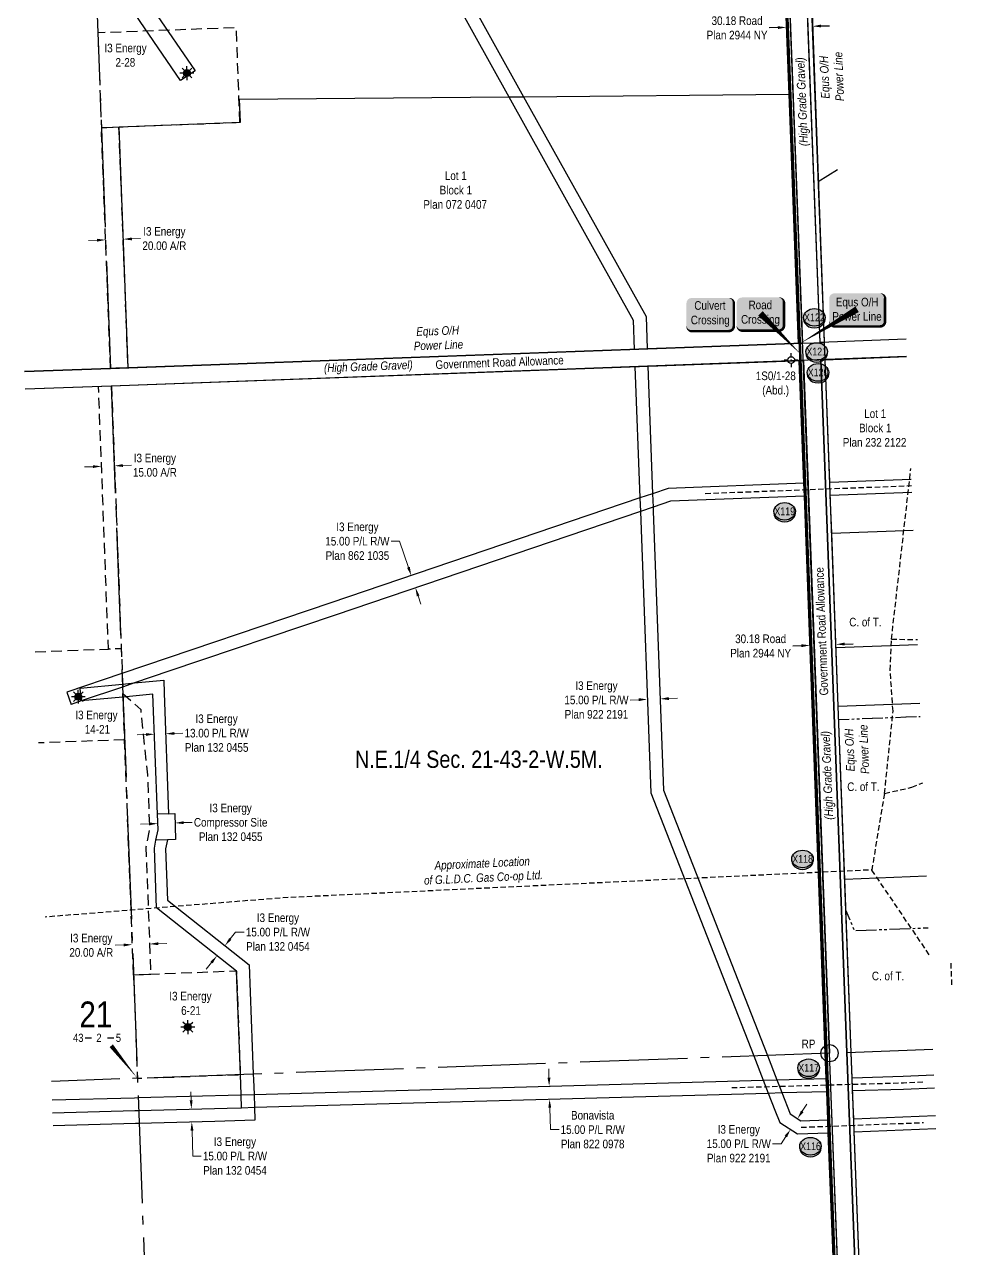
# Model space of a CAD drawing. Extents: x 683901 to 697439, y 5834844 to 5859401.
# Drawn here: x 686852 to 687942, y 5844494 to 5845916 of the extents above; entities that cross this region are included whole.
import ezdxf
from ezdxf.enums import TextEntityAlignment as Align

# ---------------------------------------------------------------- set-up
doc = ezdxf.new("R2010")
doc.units = 0
doc.header["$LTSCALE"] = 5
doc.header["$PDSIZE"] = 0.5
for name, pattern in [('foc-ACCESSROAD', [3.75, 2.5, -1.25]), ('foc-QUARTERLINE', [33, 25, -3, 2, -3]), ('POWERLINE5', [7.8, 2.4, -0.6, 0.6, -0.6, 0.6, -0.6, 2.4]), ('UG_PIPE', [1.875, 1.25, -0.625])]:
    doc.linetypes.add(name, pattern=pattern)
doc.layers.get('Defpoints').update_dxf_attribs({"color": 9})
for name, color, linetype in [('10', 1, 'Continuous'), ('35', 37, 'Continuous'), ('9', 3, 'Continuous'), ('AS-PIPE-UG', 44, 'UG_PIPE'), ('AS-PIPE-UG-T', 44, 'Continuous'), ('AS-POWER', 104, 'foc-POWER'), ('AS-POWER-EXISTING', 72, 'POWERLINE5'), ('AS-POWER-T', 104, 'Continuous'), ('AS-ROADS', 254, 'Continuous'), ('AS-TELEPHONE', 224, 'foc-TEL'), ('C-SYMBOL', 7, 'Continuous'), ('CG-NOTES', 7, 'Continuous'), ('F-AR', 190, 'foc-ACCESSROAD'), ('F-RW', 190, 'Continuous'), ('F-WS', 190, 'foc-ACCESSROAD'), ('F-WS-S', 190, 'Continuous'), ('L-QSEC', 8, 'foc-QUARTERLINE'), ('L-ROAD-T', 7, 'Continuous'), ('L-SEC', 7, 'Continuous'), ('L-SECLBL', 7, 'Continuous'), ('L-TITLEDB', 4, 'Continuous'), ('L-TITLEDB-T', 4, 'Continuous'), ('P-CROSSINGS', 250, 'Continuous')]:
    doc.layers.add(name, color=color, linetype=linetype)
for name, color, linetype, lineweight in [('F-RW-T', 190, 'Continuous', 9), ('F-WS-T', 190, 'Continuous', 9), ('T-TEXT', 48, 'Continuous', 18)]:
    doc.layers.add(name, color=color, linetype=linetype, lineweight=lineweight)
doc.layers.add('oil_and_gas_wells_pt', color=7, linetype='Continuous', true_color=0xfc3d16)
doc.layers.add('P-PROPOSED-WL4', color=7, linetype='Continuous', true_color=0x5b5bc8)
doc.styles.add('175L', font='ARIALN.TTF', dxfattribs={"height": 20})
doc.styles.add('80', font='ARIALN.TTF', dxfattribs={"height": 10})
doc.styles.add('80CG', font='ARIALN.TTF', dxfattribs={"height": 10})
doc.styles.add('80L', font='ARIALN.TTF', dxfattribs={"height": 10})
doc.styles.add('80LS', font='ARIALNI.TTF', dxfattribs={"height": 10})
doc.styles.add('Crossing', font='ARIALN.TTF', dxfattribs={"height": 10})
doc.styles.add('foc-LtypeFont', font='ARIALN.TTF', dxfattribs={"height": 7.35})
doc.styles.add('SIMPLEX', font='ARIALN.TTF')
doc.linetypes.add('foc-POWER', pattern='A,6,-1,["P",foc-LtypeFont,S=0.2,R=0,X=-0.625,Y=-0.75],-1.24,4', length=12.24)
doc.linetypes.add('foc-POWER-NOLINE', pattern='A,0,-4,["P",foc-LtypeFont,S=0.2,R=0,X=-0.625,Y=-0.75],-8.24', length=12.24)
doc.linetypes.add('foc-TEL', pattern='A,2,-1,["T",foc-LtypeFont,S=0.2,R=0,X=-0.425,Y=-0.75],-1.24,8', length=12.24)
doc.linetypes.add('foc-TEL-NOLINE', pattern='A,0,-2,["T",foc-LtypeFont,S=0.2,R=0,X=-0.425,Y=-0.75],-10.24', length=12.24)
doc.dimstyles.new('Compass 5 000', dxfattribs={"dimscale": 5, "dimtxt": 9, "dimasz": 2, "dimexe": 0.2, "dimexo": 0.0625, "dimgap": 0.5, "dimtad": 0, "dimtih": 1, "dimtoh": 1, "dimzin": 0, "dimdsep": 46, "dimtxsty": '80CG', "dimcen": 0.1, "dimse1": 1, "dimse2": 1, "dimclrd": 256, "dimclrt": 256, "dimaunit": 1, "dimadec": 4, "dimazin": 0, "dimtfac": 0.06, "dimtofl": 0, "dimtmove": 0, "dimatfit": 1, "dimfxl": 0.2, "dimtolj": 1, "dimtzin": 0, "dimlwd": -1, "dimarcsym": 0})

# ---------------------------------------------------------------- blocks, each defined once
blk = doc.blocks.new('RP')
at = {"layer": '35', "color": 3}
blk.add_circle((0, 0), 10, dxfattribs=at)
at = {"layer": '35', "color": 3, "style": '80'}
blk.add_attdef('RP_001', (-32.4, 5.8), '', height=10, dxfattribs=at)
blk = doc.blocks.new('L-SECLBL')
at = {"layer": '9', "color": 7}
for p, q in [((-5.1, -27.8), (-12.3, -27.8)), ((20.7, -27.8), (13.5, -27.8))]:
    blk.add_line(p, q, dxfattribs=at)
at = {"layer": '10', "color": 2, "style": 'SIMPLEX'}
blk.add_attdef('SEC', text='', height=30, dxfattribs=at).set_placement((0, 0), align=Align.MIDDLE)
at = {"layer": '10', "color": 5, "style": '80L'}
blk.add_attdef('TWP', text='', height=9.5, dxfattribs=at).set_placement((-14.4, -27.4), align=Align.MIDDLE_RIGHT)
blk.add_attdef('RGE', text='', height=9.5, dxfattribs=at).set_placement((3.6, -27.4), align=Align.MIDDLE_CENTER)
blk.add_attdef('MER', text='', height=9.5, dxfattribs=at).set_placement((23.2, -27.4), align=Align.MIDDLE_LEFT)
blk = doc.blocks.new('*U971')
h = blk.add_hatch(color=59)
edge = h.paths.add_edge_path()
edge.add_line((-21.5, -20), (21.5, -20))
edge.add_arc((21.5, -14), 6, 270, 360)
edge.add_line((27.5, -14), (27.5, 12.5))
edge.add_arc((21.5, 12.5), 6, 0, 90)
edge.add_line((21.5, 18.5), (-21.5, 18.5))
edge.add_arc((-21.5, 12.5), 6, 90, 180)
edge.add_line((-27.5, 12.5), (-27.5, -14))
edge.add_arc((-21.5, -14), 6, 180, 270)
at = {"color": 1, "flags": 128}
blk.add_lwpolyline([(-21.5, -20, 3, 3, 0), (21.5, -20, 3, 3, 0.414214), (27.5, -14, 3, 3, 0), (27.5, 12.5, 3, 0, 0.414214), (21.5, 18.5, 0, 0, 0), (-21.5, 18.5, 0, 0, 0.414214), (-27.5, 12.5, 0, 0, 0), (-27.5, -14, 0, 3, 0.414214)], format="xyseb", close=True, dxfattribs=at)
blk.add_lwpolyline([(47, -47.5, 0, 7.5, 0), (0, 0, 0, 0, 0)], format="xyseb", dxfattribs=at)
at = {"color": 1, "style": '80'}
blk.add_attdef('ENTER_TEXT_001', (-36, -5), '', height=10, dxfattribs=at)
blk = doc.blocks.new('*U972')
h = blk.add_hatch(color=254)
edge = h.paths.add_edge_path()
edge.add_line((-21.5, -20), (21.5, -20))
edge.add_arc((21.5, -14), 6, 270, 360)
edge.add_line((27.5, -14), (27.5, 12.5))
edge.add_arc((21.5, 12.5), 6, 0, 90)
edge.add_line((21.5, 18.5), (-21.5, 18.5))
edge.add_arc((-21.5, 12.5), 6, 90, 180)
edge.add_line((-27.5, 12.5), (-27.5, -14))
edge.add_arc((-21.5, -14), 6, 180, 270)
at = {"color": 160, "flags": 128}
blk.add_lwpolyline([(-21.5, -20, 3, 3, 0), (21.5, -20, 3, 3, 0.414214), (27.5, -14, 3, 3, 0), (27.5, 12.5, 3, 0, 0.414214), (21.5, 18.5, 0, 0, 0), (-21.5, 18.5, 0, 0, 0.414214), (-27.5, 12.5, 0, 0, 0), (-27.5, -14, 0, 3, 0.414214)], format="xyseb", close=True, dxfattribs=at)
at = {"color": 160, "style": '80'}
blk.add_attdef('ENTER_TEXT_001', (-26.8, -4.9), '', height=10, dxfattribs=at)
blk = doc.blocks.new('*D1235')
at = {"layer": 'Defpoints', "color": 0, "transparency": 16777216}
for p in [(687300.4, 5845275.8), (687300.7, 5845275.9), (687305.2, 5845261.6)]:
    blk.add_point(p, dxfattribs=at)
at = {"layer": 'F-RW-T', "transparency": 16777216}
for p, q in [((687287.3, 5845315.7), (687277.3, 5845315.7)), ((687297.5, 5845285.4), (687287.3, 5845315.7)), ((687308.8, 5845252.2), (687312, 5845242.7))]:
    blk.add_line(p, q, dxfattribs=at)
for points in [[(687299.1, 5845285.9), (687295.9, 5845284.8), (687300.7, 5845275.9)], [(687310.3, 5845252.8), (687307.2, 5845251.7), (687305.6, 5845261.7)]]:
    blk.add_solid(points, dxfattribs=at)
at = {"layer": 'F-RW-T', "transparency": 16777216, "insert": (687238.2, 5845315.7), "char_height": 10, "attachment_point": 5, "style": '80CG'}
blk.add_mtext('\\A1;I3 Energy\\P15.00 P/L R/W\\PPlan 862 1035', dxfattribs=at)
blk = doc.blocks.new('*D1236')
at = {"layer": 'Defpoints', "color": 0, "transparency": 16777216}
for p in [(687002.5, 5845091), (687015.6, 5845092.1), (687015.7, 5845091.5)]:
    blk.add_point(p, dxfattribs=at)
at = {"layer": 'F-RW-T', "transparency": 16777216}
for p, q in [((686992.5, 5845091.3), (686982.5, 5845090.9)), ((687025.6, 5845092.5), (687035.6, 5845092.8))]:
    blk.add_line(p, q, dxfattribs=at)
for points in [[(686992.5, 5845092.9), (686992.6, 5845089.6), (687002.5, 5845091.6)], [(687025.6, 5845094.1), (687025.7, 5845090.8), (687015.6, 5845092.1)]]:
    blk.add_solid(points, dxfattribs=at)
at = {"layer": 'F-RW-T', "transparency": 16777216, "insert": (687074.7, 5845092.8), "char_height": 10, "attachment_point": 5, "style": '80CG'}
blk.add_mtext('\\A1;I3 Energy\\P13.00 P/L R/W\\PPlan 132 0455', dxfattribs=at)
blk = doc.blocks.new('*D1237')
at = {"layer": 'Defpoints', "color": 0, "transparency": 16777216}
for p in [(687026.4, 5844988.5), (687006.5, 5844984.8), (687026.5, 5844985.5)]:
    blk.add_point(p, dxfattribs=at)
at = {"layer": 'F-RW-T', "transparency": 16777216}
for p, q in [((686996.4, 5844987.4), (686986.4, 5844987.1)), ((687036.4, 5844988.9), (687046.4, 5844989.2))]:
    blk.add_line(p, q, dxfattribs=at)
for points in [[(686996.3, 5844989.1), (686996.5, 5844985.8), (687006.4, 5844987.8)], [(687036.3, 5844990.5), (687036.4, 5844987.2), (687026.4, 5844988.5)]]:
    blk.add_solid(points, dxfattribs=at)
at = {"layer": 'F-RW-T', "transparency": 16777216, "insert": (687091, 5844989.2), "char_height": 10, "attachment_point": 5, "style": '80CG'}
blk.add_mtext('\\A1;I3 Energy\\PCompressor Site\\PPlan 132 0455', dxfattribs=at)
blk = doc.blocks.new('*D1238')
at = {"layer": 'Defpoints', "color": 0, "transparency": 16777216}
for p in [(687084.4, 5844846), (687084.6, 5844845.8), (687075.3, 5844834.1)]:
    blk.add_point(p, dxfattribs=at)
at = {"layer": 'F-RW-T', "transparency": 16777216}
for p, q in [((687090.6, 5844853.9), (687096.8, 5844861.7)), ((687096.8, 5844861.7), (687106.8, 5844861.7)), ((687068.8, 5844826.5), (687062.6, 5844818.6))]:
    blk.add_line(p, q, dxfattribs=at)
for points in [[(687089.3, 5844854.9), (687091.9, 5844852.8), (687084.4, 5844846)], [(687067.5, 5844827.5), (687070.1, 5844825.4), (687075.1, 5844834.3)]]:
    blk.add_solid(points, dxfattribs=at)
at = {"layer": 'F-RW-T', "transparency": 16777216, "insert": (687145.9, 5844861.7), "char_height": 10, "attachment_point": 5, "style": '80CG'}
blk.add_mtext('\\A1;I3 Energy\\P15.00 P/L R/W\\PPlan 132 0454', dxfattribs=at)
blk = doc.blocks.new('*D1239')
at = {"layer": 'Defpoints', "color": 0, "transparency": 16777216}
for p in [(687574.5, 5845142.8), (687589.5, 5845143.4), (687574.9, 5845132.1)]:
    blk.add_point(p, dxfattribs=at)
at = {"layer": 'F-RW-T', "transparency": 16777216}
for p, q in [((687565, 5845131.7), (687555, 5845131.3)), ((687599.9, 5845133), (687609.9, 5845133.4))]:
    blk.add_line(p, q, dxfattribs=at)
for points in [[(687564.9, 5845133.4), (687565, 5845130), (687574.9, 5845132.1)], [(687599.8, 5845134.7), (687600, 5845131.3), (687589.9, 5845132.6)]]:
    blk.add_solid(points, dxfattribs=at)
at = {"layer": 'F-RW-T', "transparency": 16777216, "insert": (687515.9, 5845131.3), "char_height": 10, "attachment_point": 5, "style": '80CG'}
blk.add_mtext('\\A1;I3 Energy\\P15.00 P/L R/W\\PPlan 922 2191', dxfattribs=at)
blk = doc.blocks.new('*D1240')
at = {"layer": 'Defpoints', "color": 0, "transparency": 16777216}
for p in [(687466.7, 5844683), (687461.4, 5844667.8), (687467.1, 5844667.9)]:
    blk.add_point(p, dxfattribs=at)
at = {"layer": 'F-RW-T', "transparency": 16777216}
for p, q in [((687460.7, 5844692.8), (687460.4, 5844702.8)), ((687461.7, 5844657.8), (687462.4, 5844632.3)), ((687462.4, 5844632.3), (687472.4, 5844632.3))]:
    blk.add_line(p, q, dxfattribs=at)
for points in [[(687462.4, 5844692.9), (687459, 5844692.8), (687461, 5844682.8)], [(687463.3, 5844657.8), (687460, 5844657.7), (687461.4, 5844667.8)]]:
    blk.add_solid(points, dxfattribs=at)
at = {"layer": 'F-RW-T', "transparency": 16777216, "insert": (687511.5, 5844632.3), "char_height": 10, "attachment_point": 5, "style": '80CG'}
blk.add_mtext('\\A1;Bonavista\\P15.00 P/L R/W\\PPlan 822 0978', dxfattribs=at)
blk = doc.blocks.new('*D1241')
at = {"layer": 'Defpoints', "color": 0, "transparency": 16777216}
for p in [(687744.1, 5844648.7), (687735.9, 5844636.1), (687741.3, 5844632.6)]:
    blk.add_point(p, dxfattribs=at)
at = {"layer": 'F-RW-T', "transparency": 16777216}
for p, q in [((687754.9, 5844653.6), (687760.4, 5844661.9)), ((687735.8, 5844624.3), (687730.3, 5844615.9)), ((687730.3, 5844615.9), (687720.3, 5844615.9))]:
    blk.add_line(p, q, dxfattribs=at)
for points in [[(687753.5, 5844654.5), (687756.3, 5844652.6), (687749.5, 5844645.2)], [(687734.4, 5844625.2), (687737.2, 5844623.4), (687741.3, 5844632.6)]]:
    blk.add_solid(points, dxfattribs=at)
at = {"layer": 'F-RW-T', "transparency": 16777216, "insert": (687681.2, 5844615.9), "char_height": 10, "attachment_point": 5, "style": '80CG'}
blk.add_mtext('\\A1;I3 Energy\\P15.00 P/L R/W\\PPlan 922 2191', dxfattribs=at)
blk = doc.blocks.new('*D1242')
at = {"layer": 'Defpoints', "color": 0, "transparency": 16777216}
for p in [(687045, 5844656.2), (687045.4, 5844641.2), (687045.8, 5844641.2)]:
    blk.add_point(p, dxfattribs=at)
at = {"layer": 'F-RW-T', "transparency": 16777216}
for p, q in [((687045.2, 5844666.2), (687044.9, 5844676.2)), ((687046.1, 5844631.2), (687046.9, 5844601.6)), ((687046.9, 5844601.6), (687056.9, 5844601.6))]:
    blk.add_line(p, q, dxfattribs=at)
for points in [[(687046.8, 5844666.3), (687043.5, 5844666.2), (687045.4, 5844656.2)], [(687047.8, 5844631.2), (687044.4, 5844631.1), (687045.8, 5844641.2)]]:
    blk.add_solid(points, dxfattribs=at)
at = {"layer": 'F-RW-T', "transparency": 16777216, "insert": (687096, 5844601.6), "char_height": 10, "attachment_point": 5, "style": '80CG'}
blk.add_mtext('\\A1;I3 Energy\\P15.00 P/L R/W\\PPlan 132 0454', dxfattribs=at)
blk = doc.blocks.new('*D1311')
at = {"layer": 'Defpoints', "color": 0, "transparency": 16777216}
for p in [(686945.5, 5845672.5), (686966, 5845673.2), (686966.3, 5845666.5)]:
    blk.add_point(p, dxfattribs=at)
at = {"layer": 'F-RW-T', "transparency": 16777216}
for p, q in [((686935.8, 5845665.4), (686925.8, 5845665)), ((686976.3, 5845666.9), (686986.3, 5845667.2))]:
    blk.add_line(p, q, dxfattribs=at)
for points in [[(686935.7, 5845667), (686935.9, 5845663.7), (686945.8, 5845665.7)], [(686976.2, 5845668.5), (686976.3, 5845665.2), (686966.3, 5845666.5)]]:
    blk.add_solid(points, dxfattribs=at)
at = {"layer": 'F-RW-T', "transparency": 16777216, "insert": (687014, 5845667.2), "char_height": 10, "attachment_point": 5, "style": '80CG'}
blk.add_mtext('\\A1;I3 Energy\\P20.00 A/R', dxfattribs=at)
blk = doc.blocks.new('*D1312')
at = {"layer": 'Defpoints', "color": 0, "transparency": 16777216}
for p in [(686955.8, 5845403.3), (686955.9, 5845398.8), (686941.2, 5845398.3)]:
    blk.add_point(p, dxfattribs=at)
at = {"layer": 'F-RW-T', "transparency": 16777216}
for p, q in [((686931.1, 5845402.3), (686921.1, 5845402)), ((686965.7, 5845403.7), (686975.7, 5845404))]:
    blk.add_line(p, q, dxfattribs=at)
for points in [[(686931, 5845404), (686931.1, 5845400.7), (686941, 5845402.7)], [(686965.7, 5845405.3), (686965.8, 5845402), (686955.8, 5845403.3)]]:
    blk.add_solid(points, dxfattribs=at)
at = {"layer": 'F-RW-T', "transparency": 16777216, "insert": (687003, 5845404), "char_height": 10, "attachment_point": 5, "style": '80CG'}
blk.add_mtext('\\A1;I3 Energy\\P15.00 A/R', dxfattribs=at)
blk = doc.blocks.new('*D1313')
at = {"layer": 'Defpoints', "color": 0, "transparency": 16777216}
for p in [(686976.8, 5844848.6), (686976.8, 5844847.2), (686996.8, 5844849.4)]:
    blk.add_point(p, dxfattribs=at)
at = {"layer": 'F-RW-T', "transparency": 16777216}
for p, q in [((686966.8, 5844846.8), (686956.9, 5844846.4)), ((687006.8, 5844848.3), (687016.8, 5844848.7))]:
    blk.add_line(p, q, dxfattribs=at)
for points in [[(686966.8, 5844848.4), (686966.9, 5844845.1), (686976.8, 5844847.2)], [(687006.8, 5844850), (687006.9, 5844846.6), (686996.8, 5844847.9)]]:
    blk.add_solid(points, dxfattribs=at)
at = {"layer": 'F-RW-T', "transparency": 16777216, "insert": (686929.1, 5844846.4), "char_height": 10, "attachment_point": 5, "style": '80CG'}
blk.add_mtext('\\A1;I3 Energy\\P20.00 A/R', dxfattribs=at)
blk = doc.blocks.new('*D1130')
at = {"layer": 'Defpoints', "color": 0, "transparency": 16777216}
for p in [(687736.5, 5845912.6), (687766.8, 5845911.5), (687736.6, 5845910.3)]:
    blk.add_point(p, dxfattribs=at)
at = {"layer": 'L-TITLEDB-T', "transparency": 16777216}
for p, q in [((687726.6, 5845912.3), (687716.6, 5845911.9)), ((687776.7, 5845914.2), (687786.7, 5845914.5))]:
    blk.add_line(p, q, dxfattribs=at)
for points in [[(687726.5, 5845913.9), (687726.6, 5845910.6), (687736.5, 5845912.6)], [(687776.6, 5845915.8), (687776.8, 5845912.5), (687766.7, 5845913.8)]]:
    blk.add_solid(points, dxfattribs=at)
at = {"layer": 'L-TITLEDB-T', "transparency": 16777216, "insert": (687679.2, 5845911.9), "char_height": 10, "attachment_point": 5, "style": '80CG'}
blk.add_mtext('\\A1;30.18 Road\\PPlan 2944 NY', dxfattribs=at)
blk = doc.blocks.new('*D1131')
at = {"layer": 'Defpoints', "color": 0, "transparency": 16777216}
for p in [(687763.9, 5845194.8), (687764, 5845192.5), (687794.1, 5845193.6)]:
    blk.add_point(p, dxfattribs=at)
at = {"layer": 'L-TITLEDB-T', "transparency": 16777216}
for p, q in [((687753.9, 5845194.4), (687743.9, 5845194)), ((687804, 5845196.3), (687814, 5845196.7))]:
    blk.add_line(p, q, dxfattribs=at)
for points in [[(687753.8, 5845196.1), (687754, 5845192.7), (687763.9, 5845194.8)], [(687804, 5845198), (687804.1, 5845194.7), (687794.1, 5845195.9)]]:
    blk.add_solid(points, dxfattribs=at)
at = {"layer": 'L-TITLEDB-T', "transparency": 16777216, "insert": (687706.6, 5845194), "char_height": 10, "attachment_point": 5, "style": '80CG'}
blk.add_mtext('\\A1;30.18 Road\\PPlan 2944 NY', dxfattribs=at)
blk = doc.blocks.new('*U880')
h = blk.add_hatch(color=255)
edge = h.paths.add_edge_path()
edge.add_line((-26.5, -20), (26.5, -20))
edge.add_arc((26.5, -14), 6, 270, 360)
edge.add_line((32.5, -14), (32.5, 12.5))
edge.add_arc((26.5, 12.5), 6, 0, 90)
edge.add_line((26.5, 18.5), (-26.5, 18.5))
edge.add_arc((-26.5, 12.5), 6, 90, 180)
edge.add_line((-32.5, 12.5), (-32.5, -14))
edge.add_arc((-26.5, -14), 6, 180, 270)
at = {"color": 104, "flags": 128}
blk.add_lwpolyline([(-26.5, -20, 3, 3, 0), (26.5, -20, 3, 3, 0.414214), (32.5, -14, 3, 3, 0), (32.5, 12.5, 3, 0, 0.414214), (26.5, 18.5, 0, 0, 0), (-26.5, 18.5, 0, 0, 0.414214), (-32.5, 12.5, 0, 0, 0), (-32.5, -14, 0, 3, 0.414214)], format="xyseb", close=True, dxfattribs=at)
blk.add_lwpolyline([(-66.3, -39.7, 0, 7.5, 0), (0, 0, 0, 0, 0)], format="xyseb", dxfattribs=at)
at = {"color": 104, "style": '80'}
blk.add_attdef('ENTER_TEXT_001', (-26.8, -4.9), '', height=10, dxfattribs=at)
blk = doc.blocks.new('xing2')
h = blk.add_hatch(color=50)
h.dxf.hatch_style = 1
edge = h.paths.add_edge_path()
edge.add_ellipse((0, 0), major_axis=(-12.5, 0), ratio=0.816297, start_angle=0, end_angle=360)
h = blk.add_hatch(color=250)
h.dxf.hatch_style = 1
edge = h.paths.add_edge_path()
edge.add_ellipse((0, -2), major_axis=(-12.5, 0), ratio=0.816297, start_angle=0, end_angle=180)
edge.add_line((12.5, -2), (12.5, 0))
edge.add_ellipse((0, 0), major_axis=(-12.5, 0), ratio=0.816297, start_angle=0, end_angle=180, ccw=False)
edge.add_line((-12.5, 0), (-12.5, -2))
at = {"color": 250}
blk.add_ellipse((0, 0), major_axis=(-12.5, 0), ratio=0.816297, dxfattribs=at)
blk.add_ellipse((0, -2), major_axis=(-12.5, 0), ratio=0.816297, start_param=0, end_param=3.141593, dxfattribs=at)
at = {"color": 250, "style": 'Crossing'}
blk.add_attdef('CROSSING', text='', height=9, dxfattribs=at).set_placement((0.1, 0), align=Align.MIDDLE_CENTER)
at = {"color": 250, "style": 'Crossing', "flags": 1}
for tag, p in [('OWNER', (0.1, -12.5)), ('DESCRIPTION', (0.1, -25.8)), ('LOCATION', (0.1, -39.3)), ('DWG_REF', (0.1, -52.8))]:
    blk.add_attdef(tag, text='', height=9, dxfattribs=at).set_placement(p, align=Align.MIDDLE_CENTER)
blk = doc.blocks.new('GAS')
h = blk.add_hatch(color=255)
h.dxf.hatch_style = 1
edge = h.paths.add_edge_path()
edge.add_arc((0, 0), 0.9, 0, 360)
for p, q in [((-0.81, 0), (-1.62, 0)), ((-0.57, 0.57), (-1.14, 1.14)), ((0, 0.81), (0, 1.62)), ((0.57, 0.57), (1.14, 1.14)), ((1.62, 0), (0.81, 0)), ((-0.57, -0.57), (-1.14, -1.14)), ((0, -0.81), (0, -1.62)), ((1.14, -1.14), (0.57, -0.57))]:
    blk.add_line(p, q)
blk.add_circle((0, 0), 0.8)
blk = doc.blocks.new('GABD')
for p, q in [((-0.81, 0), (-1.62, 0)), ((0, 0.81), (0, 1.62)), ((1.62, 0), (0.81, 0)), ((0, -0.81), (0, -1.62))]:
    blk.add_line(p, q)
blk.add_circle((0, 0), 0.8)

msp = doc.modelspace()

# ---------------------------------------------------------------- linework, layer by layer
at = {"layer": 'AS-PIPE-UG', "flags": 128}
for points in [[(687858.514, 5845201.858), (687881.095, 5845400.231)], [(687642.297, 5845371.233), (687881.848, 5845380.334)], [(687856.999, 5845165.85), (687858.514, 5845201.858)], [(687858.514, 5845201.858), (687888.617, 5845201.701)], [(687860.359, 5845118.456), (687856.999, 5845165.85)], [(687850.482, 5845022.869), (687860.359, 5845118.456)], [(687850.482, 5845022.869), (687882.084, 5845029.905)], [(687882.084, 5845029.905), (687894.929, 5845035.091)], [(687850.482, 5845022.869), (687835.62, 5844934.004), (687150.974, 5844901.516), (686875.554, 5844879.214)], [(687902.492, 5844835.477), (687835.62, 5844934.004)], [(687927.325, 5844825.632), (687928.384, 5844800.347)], [(687673.142, 5844681.18), (687783.067, 5844684.24), (687872.321, 5844686.778), (687895.384, 5844687.801)], [(687753.735, 5844635.084), (687895.585, 5844640.536)]]:
    msp.add_lwpolyline(points, dxfattribs=at)
at = {"layer": 'AS-POWER', "linetype": 'foc-POWER-NOLINE', "flags": 128}
for points in [[(687830.815, 5844225.732), (687811.753, 5844722.033), (687781.46, 5845526.533), (687758.494, 5846151.677)], [(686851.524, 5845512.819), (686951.459, 5845516.452), (687755.569, 5845545.685), (687780.693, 5845546.643)], [(687781.46, 5845526.533), (687876.172, 5845530.157)]]:
    msp.add_lwpolyline(points, dxfattribs=at)
at = {"layer": 'AS-POWER', "flags": 128}
for points in [[(687773.568, 5845733.517), (687795.912, 5845747.355)], [(687794.183, 5845192.255), (687888.839, 5845195.841)]]:
    msp.add_lwpolyline(points, dxfattribs=at)
at = {"layer": 'AS-POWER-EXISTING', "flags": 128}
for points in [[(687797.323, 5845108.673), (687892.006, 5845112.261)], [(687805.597, 5844886.999), (687815.594, 5844863.531), (687901.306, 5844866.779)]]:
    msp.add_lwpolyline(points, dxfattribs=at)
at = {"layer": 'AS-TELEPHONE', "linetype": 'foc-TEL-NOLINE', "flags": 128}
for points in [[(687942.215, 5840672.176), (687910.849, 5841483.054), (687848.212, 5843112.381), (687786.621, 5844721.086), (687730.801, 5846190.68), (687715.753, 5846190.106), (687698.772, 5846639.392), (687713.735, 5846639.968), (687694.216, 5847153.865), (687690.774, 5847245.489), (687675.615, 5847244.884), (687667.977, 5847449.231), (687678.143, 5847449.762), (687683.095, 5847449.952), (687632.86, 5848787.367), (687572.447, 5850395.069), (687511.895, 5852003.159), (687450.353, 5853631.115), (687358.022, 5856062.335), (687265.59, 5858494.225), (687262.737, 5858568.877)], [(686852.286, 5845492.731), (686952.547, 5845496.38), (687876.158, 5845530.519)]]:
    msp.add_lwpolyline(points, dxfattribs=at)
at = {"layer": 'F-AR', "flags": 128}
msp.add_lwpolyline([(686951.459, 5845516.452), (686940.846, 5845796.156), (686960.832, 5845796.914), (686971.445, 5845517.178)], close=True, dxfattribs=at)
for points in [[(686952.547, 5845496.38), (686963.986, 5845191.095), (686948.997, 5845190.533), (686937.558, 5845495.819)], [(686965.773, 5845138.904), (686986.497, 5845120.314), (686994.382, 5845044.332), (686996.768, 5844981.397), (686992.563, 5844960.343), (686998.167, 5844812.589), (686978.181, 5844811.831), (686965.776, 5845138.926)]]:
    msp.add_lwpolyline(points, dxfattribs=at)
at = {"layer": 'F-RW', "flags": 128}
for points in [[(687271.542, 5846088.095), (687414.194, 5845831.864)], [(687285.407, 5846094.021), (687431.273, 5845832.017)], [(687032.928, 5845850.801), (686933.234, 5845996.757)], [(686952.862, 5846003.535), (687049.643, 5845861.901)], [(687049.643, 5845861.901), (687032.928, 5845850.801)], [(687414.194, 5845831.864), (687558.62, 5845572.445)], [(687431.273, 5845832.017), (687573.476, 5845576.593)], [(687558.62, 5845572.445), (687559.859, 5845538.57)], [(687573.476, 5845576.593), (687574.847, 5845539.115)], [(687560.593, 5845518.469), (687566.265, 5845365.941)], [(687575.582, 5845519.014), (687581.092, 5845370.938)], [(687786.917, 5845384.202), (687881.565, 5845387.813)], [(687581.092, 5845370.938), (687566.265, 5845365.941)], [(687599.212, 5845377.112), (687581.092, 5845370.938)], [(687581.092, 5845370.938), (687581.666, 5845355.329)], [(687756.768, 5845383.048), (687599.212, 5845377.112)], [(687787.491, 5845369.221), (687882.133, 5845372.84)], [(687566.265, 5845365.941), (687207.524, 5845244.302)], [(687566.265, 5845365.941), (687566.848, 5845350.32)], [(687602.042, 5845362.208), (687581.666, 5845355.329)], [(687757.341, 5845368.069), (687602.042, 5845362.208)], [(687566.848, 5845350.32), (687212.232, 5845230.03)], [(687581.666, 5845355.329), (687566.848, 5845350.32)], [(687566.848, 5845350.32), (687578.976, 5845023.406)], [(687581.666, 5845355.329), (687581.735, 5845350.825)], [(687581.735, 5845350.825), (687593.905, 5845026.522)], [(687207.524, 5845244.302), (686964.77, 5845161.988)], [(687212.232, 5845230.03), (687019.175, 5845164.651)], [(686964.77, 5845161.988), (686900.906, 5845140.376)], [(687019.175, 5845164.651), (686979.488, 5845151.135)], [(686916.135, 5845145.117), (686965.235, 5845149.782)], [(686917.544, 5845130.177), (686916.135, 5845145.117)], [(686965.367, 5845146.355), (686917.544, 5845130.177)], [(686965.235, 5845149.782), (686979.488, 5845151.135)], [(686979.488, 5845151.135), (686965.367, 5845146.355)], [(686979.488, 5845151.135), (687013.375, 5845154.483)], [(687013.375, 5845154.483), (687013.931, 5845139.452)], [(686900.906, 5845140.376), (686905.716, 5845126.167)], [(686917.544, 5845130.177), (686905.716, 5845126.167)], [(686965.807, 5845134.765), (686917.544, 5845130.177)], [(687000.783, 5845138.104), (686965.807, 5845134.765)], [(687005.997, 5844998.691), (687000.783, 5845138.104)], [(687013.931, 5845139.452), (687018.969, 5844999.139)], [(687578.976, 5845023.406), (687698.519, 5844717.889)], [(687593.905, 5845026.522), (687714.398, 5844718.465)], [(687018.969, 5844999.139), (687005.997, 5844998.691)], [(687006.661, 5844980.413), (687005.997, 5844998.691)], [(687018.969, 5844999.139), (687025.999, 5844999.4)], [(687025.999, 5844999.4), (687027.065, 5844969.397)], [(687004.279, 5844968.556), (687006.661, 5844980.413)], [(687002.436, 5844959.358), (687004.279, 5844968.556)], [(687005.025, 5844889.904), (687002.436, 5844959.358)], [(687017.642, 5844969.052), (687004.279, 5844968.556)], [(687017.642, 5844969.052), (687015.478, 5844958.314)], [(687015.478, 5844958.314), (687017.687, 5844899.006)], [(687027.065, 5844969.397), (687017.642, 5844969.052)], [(687097.716, 5844816.303), (687005.025, 5844889.904)], [(687017.687, 5844899.006), (687112.443, 5844823.763)], [(687102.251, 5844696.18), (687097.716, 5844816.303)], [(687112.443, 5844823.763), (687117.232, 5844696.726)], [(687698.519, 5844717.889), (687709.561, 5844689.735)], [(687714.398, 5844718.465), (687725.501, 5844690.169)], [(687103.131, 5844672.85), (687102.251, 5844696.18)], [(687117.232, 5844696.726), (687117.469, 5844690.443)], [(687117.469, 5844690.443), (687118.121, 5844673.268)], [(687118.121, 5844673.268), (687709.561, 5844689.735)], [(687709.561, 5844689.735), (687725.501, 5844690.169)], [(687709.561, 5844689.735), (687715.396, 5844674.852)], [(687725.501, 5844690.169), (687782.706, 5844691.728)], [(687725.501, 5844690.169), (687729.354, 5844680.334)], [(687812.87, 5844692.587), (687872.065, 5844694.243)], [(687872.065, 5844694.243), (687907.831, 5844695.831)], [(687118.692, 5844658.262), (687715.396, 5844674.852)], [(687715.396, 5844674.852), (687731.319, 5844675.327)], [(687715.396, 5844674.852), (687723.184, 5844655.081)], [(687729.354, 5844680.334), (687731.319, 5844675.327)], [(687731.319, 5844675.327), (687783.276, 5844676.743)], [(687731.319, 5844675.327), (687740.976, 5844650.732)], [(687813.443, 5844677.601), (687872.594, 5844679.283)], [(687872.594, 5844679.283), (687908.404, 5844680.871)], [(686883.61, 5844666.784), (686979.471, 5844669.406)], [(686979.471, 5844669.406), (686983.364, 5844669.516)], [(686983.364, 5844669.516), (687103.131, 5844672.85)], [(687103.131, 5844672.85), (687118.121, 5844673.268)], [(687103.698, 5844657.845), (687103.131, 5844672.85)], [(687118.121, 5844673.268), (687118.692, 5844658.262)], [(686884.18, 5844651.763), (686979.875, 5844654.401)], [(686979.875, 5844654.401), (686983.955, 5844654.516)], [(686983.955, 5844654.516), (687086.785, 5844657.375)], [(687086.785, 5844657.375), (687103.698, 5844657.845)], [(687103.698, 5844657.845), (687118.692, 5844658.262)], [(687118.692, 5844658.262), (687119.262, 5844643.173)], [(687723.184, 5844655.081), (687728.766, 5844640.8)], [(687740.976, 5844650.732), (687753.447, 5844642.578)], [(687814.696, 5844644.952), (687909.639, 5844648.578)], [(686980.287, 5844639.407), (686884.748, 5844636.771)], [(686984.527, 5844639.523), (686980.287, 5844639.407)], [(687072.499, 5844641.909), (686984.527, 5844639.523)], [(687119.262, 5844643.173), (687072.499, 5844641.909)], [(687728.766, 5844640.8), (687749.243, 5844627.413)], [(687753.447, 5844642.578), (687784.545, 5844643.791)], [(687815.279, 5844629.964), (687910.214, 5844633.559)], [(687749.243, 5844627.413), (687785.125, 5844628.798)]]:
    msp.add_lwpolyline(points, dxfattribs=at)
at = {"layer": 'F-WS', "flags": 128}
msp.add_lwpolyline([(687101.731, 5845802.26), (687097.56, 5845912.181), (686936.676, 5845906.077), (686940.846, 5845796.156)], close=True, dxfattribs=at)
for points in [[(686863.868, 5845187.343), (686948.997, 5845190.533), (686963.986, 5845191.095), (686967.956, 5845085.169), (686867.885, 5845081.419)], [(686978.181, 5844811.823), (686982.729, 5844691.91), (687102.651, 5844696.245), (687098.095, 5844816.379), (686998.167, 5844812.589), (686978.181, 5844811.831)]]:
    msp.add_lwpolyline(points, dxfattribs=at)
at = {"layer": 'L-QSEC', "flags": 128}
for points in [[(686890.455, 5847124.312), (686951.459, 5845516.452)], [(686952.221, 5845496.352), (687013.231, 5843887.621)], [(687786.621, 5844721.086), (686882.795, 5844688.283)], [(687806.722, 5844721.844), (687906.692, 5844725.612)]]:
    msp.add_lwpolyline(points, dxfattribs=at)
at = {"layer": 'L-SEC', "flags": 128}
for points in [[(687755.569, 5845545.685), (687740.243, 5845947.736), (687740.243, 5845947.736), (687724.917, 5846349.786)], [(687775.67, 5845546.451), (687760.344, 5845948.501), (687745.017, 5846350.55)], [(687755.569, 5845545.685), (687353.514, 5845531.068), (686951.459, 5845516.452)], [(687875.411, 5845550.257), (687775.67, 5845546.451)], [(687776.436, 5845526.351), (687876.172, 5845530.157)], [(686951.459, 5845516.452), (686851.524, 5845512.819)], [(686952.221, 5845496.352), (687354.278, 5845510.969), (687756.336, 5845525.584)], [(687756.336, 5845525.584), (687771.478, 5845123.336), (687786.621, 5844721.086)], [(687806.722, 5844721.844), (687791.579, 5845124.099), (687776.436, 5845526.351)], [(686852.287, 5845492.719), (686952.221, 5845496.352)], [(687817.438, 5843916.925), (687802.03, 5844319.006), (687802.03, 5844319.006), (687786.621, 5844721.086)], [(687837.539, 5843917.671), (687822.13, 5844319.757), (687806.722, 5844721.844)]]:
    msp.add_lwpolyline(points, dxfattribs=at)
at = {"layer": 'L-SECLBL', "flags": 128}
msp.add_lwpolyline([(686982.729, 5844691.91, 0, 5, 0), (686952.304, 5844729.737, 0, 0, 0)], format="xyseb", dxfattribs=at)
at = {"layer": 'L-TITLEDB', "flags": 128}
for points in [[(687739.514, 5845834.782), (687727.627, 5846146.593)], [(687755.569, 5845545.685), (687732.652, 5846146.784)], [(687775.668, 5845546.444), (687752.754, 5846147.551)], [(687780.693, 5845546.633), (687764.398, 5845974.067)], [(687101.286, 5845829.057), (687414.194, 5845831.864)], [(687102.28, 5845802.409), (687101.286, 5845829.057)], [(687414.194, 5845831.864), (687431.273, 5845832.017)], [(687431.273, 5845832.017), (687739.514, 5845834.782)], [(687750.542, 5845545.503), (687739.514, 5845834.782)], [(686961.398, 5845797.153), (687102.28, 5845802.409)], [(686971.841, 5845517.194), (686961.398, 5845797.153)], [(687750.542, 5845545.503), (687574.847, 5845539.115)], [(687750.542, 5845545.503), (687755.569, 5845545.685)], [(687775.668, 5845546.444), (687780.693, 5845546.633)], [(687574.847, 5845539.115), (687559.859, 5845538.57)], [(687756.335, 5845525.585), (687751.31, 5845525.402)], [(687756.768, 5845383.048), (687751.31, 5845525.402)], [(687786.621, 5844721.087), (687756.335, 5845525.585)], [(687781.46, 5845526.533), (687776.435, 5845526.344)], [(687776.435, 5845526.344), (687806.726, 5844721.844)], [(687786.917, 5845384.202), (687781.46, 5845526.533)], [(687757.341, 5845368.069), (687756.768, 5845383.048)], [(687787.491, 5845369.221), (687786.917, 5845384.202)], [(687764.903, 5845168.355), (687757.341, 5845368.069)], [(687789.188, 5845325.03), (687787.491, 5845369.221)], [(687789.188, 5845325.03), (687883.811, 5845328.554)], [(687796.75, 5845124.033), (687789.188, 5845325.03)], [(687781.594, 5844720.906), (687764.903, 5845168.355)], [(687796.75, 5845124.033), (687891.426, 5845127.559)], [(687804.252, 5844923.039), (687796.75, 5845124.033)], [(687899.04, 5844926.602), (687804.252, 5844923.039)], [(687811.753, 5844722.033), (687804.252, 5844923.039)], [(687782.706, 5844691.728), (687781.594, 5844720.906)], [(687817.438, 5843916.926), (687786.621, 5844721.087)], [(687806.726, 5844721.844), (687837.535, 5843917.719)], [(687812.87, 5844692.587), (687811.753, 5844722.033)], [(687783.276, 5844676.743), (687782.706, 5844691.728)], [(687813.443, 5844677.601), (687812.87, 5844692.587)], [(687784.545, 5844643.791), (687783.276, 5844676.743)], [(687814.696, 5844644.952), (687813.443, 5844677.601)], [(687785.125, 5844628.798), (687784.545, 5844643.791)], [(687815.279, 5844629.964), (687814.696, 5844644.952)], [(687790.271, 5844494.605), (687785.125, 5844628.798)], [(687842.635, 5843918.173), (687815.279, 5844629.964)], [(687812.331, 5843916.834), (687790.271, 5844494.605)]]:
    msp.add_lwpolyline(points, dxfattribs=at)
at = {"layer": 'oil_and_gas_wells_pt'}
for p in [(687040.213, 5845859.464), (687742.086, 5845526.043), (686914.068, 5845135.18), (687041.22, 5844751.404)]:
    msp.add_point(p, dxfattribs=at)
at = {"layer": 'P-PROPOSED-WL4', "flags": 128}
msp.add_lwpolyline([(687652.217, 5848767.943, 3, 3, 0), (687667.369, 5848364.604, 3, 3, 0), (687682.52, 5847961.265, 3, 3, 0), (687697.669, 5847557.926, 3, 3, 0), (687712.817, 5847154.587, 3, 3, 0), (687728.168, 5846752.539, 3, 3, 0), (687731.205, 5846672.98, 3, 3, 0), (687711.142, 5846672.217, 3, 3, 0), (687729.298, 5846195.06, 3, 3, 0), (687727.286, 5846194.983, 3, 3, 0), (687741.013, 5845834.839, 3, 3, 0), (687752.041, 5845545.56, 3, 3, 0), (687783.093, 5844720.962, 3, 3, 0), (687800.936, 5844254.597, 3, 3, 0)], format="xyseb", dxfattribs=at)

# ---------------------------------------------------------------- block references
at = {"layer": 'AS-POWER-T'}
ref = msp.add_blockref('*U880', (687818.661, 5845585.15), dxfattribs=dict(at, xscale=0.99969901, yscale=0.99969901, zscale=0.99969901))
ref.add_attrib('ENTER_TEXT_001', 'Equs O/H', (687793.86, 5845588.475), dxfattribs={"layer": '0', "color": 104, "height": 9.997, "style": '80'})
ref.add_attrib('ENTER_TEXT_002', 'Power Line', (687789.826, 5845571.813), dxfattribs={"layer": '0', "color": 104, "height": 9.997, "style": '80'})
at = {"layer": 'AS-ROADS'}
msp.add_blockref('RP', (687786.621, 5844721.086), dxfattribs=at).add_auto_attribs({'RP_001': 'RP'})
at = {"layer": 'CG-NOTES'}
ref = msp.add_blockref('*U972', (687647.924, 5845579.744), dxfattribs=dict(at, xscale=1.000131017163248, yscale=1.000131017163248, zscale=1.000131017163248))
ref.add_attrib('ENTER_TEXT_001', 'Culvert', (687629.542, 5845584.548), dxfattribs={"layer": '0', "color": 160, "height": 10.0013, "style": '80'})
ref.add_attrib('ENTER_TEXT_002', 'Crossing', (687625.445, 5845567.702), dxfattribs={"layer": '0', "color": 160, "height": 10.0013, "style": '80'})
ref = msp.add_blockref('*U971', (687706.26, 5845580.324), dxfattribs=dict(at, xscale=0.999081924950458, yscale=0.999081924950458, zscale=0.999081924950458))
ref.add_attrib('ENTER_TEXT_001', 'Road', (687692.561, 5845585.212), dxfattribs={"layer": '0', "color": 1, "height": 9.9908, "style": '80'})
ref.add_attrib('ENTER_TEXT_002', 'Crossing', (687683.804, 5845568.383), dxfattribs={"layer": '0', "color": 1, "height": 9.9908, "style": '80'})
at = {"layer": 'F-WS-S', "xscale": 5, "yscale": 5, "zscale": 5}
for name, p in [('GAS', (687040.213, 5845859.464)), ('GABD', (687742.086, 5845526.043)), ('GAS', (686914.068, 5845135.18)), ('GAS', (687041.22, 5844751.404))]:
    msp.add_blockref(name, p, dxfattribs=at)
at = {"layer": 'L-SECLBL'}
msp.add_blockref('L-SECLBL', (686934.432, 5844766.387), dxfattribs=at).add_auto_attribs({'SEC': '21', 'TWP': '43', 'RGE': '2', 'MER': '5'})
at = {"layer": 'P-CROSSINGS'}
for p, values in [((687768.959, 5845575.713), {'CROSSING': 'X122'}), ((687771.608, 5845535.985), {'CROSSING': 'X121'}), ((687773.208, 5845511.775), {'CROSSING': 'X120'}), ((687734.442, 5845350.469), {'CROSSING': 'X119'}), ((687755.228, 5844946.715), {'CROSSING': 'X118'}), ((687762.248, 5844704.197), {'CROSSING': 'X117'}), ((687764.411, 5844613.013), {'CROSSING': 'X116'})]:
    msp.add_blockref('xing2', p, dxfattribs=at).add_auto_attribs(values)

# ---------------------------------------------------------------- texts
at = {"layer": 'AS-PIPE-UG-T', "insert": (687314.255, 5844943.429), "char_height": 10, "attachment_point": 1, "rotation": 2.716817, "style": '175L'}
msp.add_mtext_dynamic_manual_height_columns('\\pi13.307;{\\fArial Narrow|b0|i1|c0|p34;Approximate Location\\P\\pi0.32967;of G.L.D.C. Gas Co-op Ltd.}', width=137.14638, gutter_width=50, heights=[0], dxfattribs=at)
at = {"layer": 'C-SYMBOL', "color": 3, "style": '175L'}
msp.add_text('N.E.1/4 Sec. 21-43-2-W.5M.', height=20, dxfattribs=at).set_placement((687379.272, 5845046.533), align=Align.BOTTOM_CENTER)
at = {"layer": 'F-WS-T', "char_height": 10, "attachment_point": 1, "style": '175L'}
for s, width, gutter_width, insert in [('\\pi0.5957;I3 Energy\\P\\pi13.474;2-28', 49.03588, 100, (686943.785, 5845893.564)), ('\\pi-7.0748;1S0/1-28\\P\\pi0.39447;(Abd.)', 30.59795, 50, (687708.006, 5845512.824)), ('\\pi0.5957;I3 Energy\\P\\pi11.544;14-21', 49.03588, 100, (686910.012, 5845118.973)), ('\\pi0.5957;I3 Energy\\P\\pi14.32;6-21', 49.03588, 100, (687019.155, 5844792.404))]:
    msp.add_mtext_dynamic_manual_height_columns(s, width=width, gutter_width=gutter_width, heights=[0], dxfattribs=dict(at, insert=insert))
at = {"layer": 'L-ROAD-T', "style": '80L'}
msp.add_text('Government Road Allowance', height=10, rotation=92.127014, dxfattribs=at).set_placement((687777.352, 5845211.105), align=Align.MIDDLE_CENTER)
at = {"layer": 'L-TITLEDB-T', "char_height": 10, "attachment_point": 1, "style": '80L'}
for s, insert in [('\\pi25.452;Lot 1\\P\\pi19.422;Block 1\\P\\pi0.48997;Plan 072 0407', (687314.345, 5845745.199)), ('\\pi25.452;Lot 1\\P\\pi19.422;Block 1\\P\\pi0.52067;Plan 232 2122', (687801.447, 5845468.929)), ('C. of T.', (687809.49, 5845226.807)), ('C. of T.', (687807.153, 5845035.608)), ('C. of T.', (687835.774, 5844815.801))]:
    msp.add_mtext_dynamic_manual_height_columns(s, width=73.44925, gutter_width=50, heights=[0], dxfattribs=dict(at, insert=insert))
at = {"layer": 'T-TEXT', "style": '80LS'}
for p in [(687754.439, 5845826.151), (687783.842, 5845043.75)]:
    msp.add_text('(High Grade Gravel)', height=10, rotation=92.314049, dxfattribs=at).set_placement(p, align=Align.MIDDLE_CENTER)

# ---------------------------------------------------------------- dimensions: what is measured, and where the dimension line sits
at = {"layer": 'F-RW-T'}
for p1, p2, distance, text, picture, middle in [((686945.54, 5845672.46), (686966.021, 5845673.224), -6.738, 'I3 Energy\\P20.00 A/R', '*D1311', (687013.993, 5845667.236)), ((686941.212, 5845398.282), (686955.919, 5845398.84), 4.442, 'I3 Energy\\P15.00 A/R', '*D1312', (687003.018, 5845404.037)), ((686996.771, 5844849.391), (686976.785, 5844848.633), 1.477, 'I3 Energy\\P20.00 A/R', '*D1313', (686929.12, 5844846.399))]:
    dim = msp.add_aligned_dim(p1=p1, p2=p2, distance=distance, text=text, dimstyle='Compass 5 000', dxfattribs=at)
    dim.commit()
    dim.dimension.update_dxf_attribs({"geometry": picture, "text_midpoint": middle})
at = {"layer": 'F-RW-T', "color": 3}
for base, p1, p2, angle, text, picture, middle in [((687300.734, 5845275.907), (687305.194, 5845261.564), (687300.372, 5845275.784), 108.730355, 'I3 Energy\\P15.00 P/L R/W\\PPlan 862 1035', '*D1235', (687238.165, 5845315.673)), ((687461.401, 5844667.79), (687466.669, 5844682.972), (687467.087, 5844667.948), 271.592569, 'Bonavista\\P15.00 P/L R/W\\PPlan 822 0978', '*D1240', (687511.473, 5844632.332)), ((687045.841, 5844641.186), (687045.008, 5844656.213), (687045.416, 5844641.174), 271.553611, 'I3 Energy\\P15.00 P/L R/W\\PPlan 132 0454', '*D1242', (687096.002, 5844601.555))]:
    dim = msp.add_linear_dim(base=base, p1=p1, p2=p2, angle=angle, text=text, dimstyle='Compass 5 000', dxfattribs=at)
    dim.commit()
    dim.dimension.update_dxf_attribs({"geometry": picture, "text_midpoint": middle, "dimtype": 161})
for p1, p2, distance, text, picture, middle in [((687589.519, 5845143.392), (687574.545, 5845142.836), 10.773, 'I3 Energy\\P15.00 P/L R/W\\PPlan 922 2191', '*D1239', (687515.872, 5845131.33)), ((687002.545, 5845091.003), (687015.654, 5845091.474), 0.629, 'I3 Energy\\P13.00 P/L R/W\\PPlan 132 0455', '*D1236', (687074.704, 5845092.82)), ((687006.501, 5844984.829), (687026.491, 5844985.539), 2.967, 'I3 Energy\\PCompressor Site\\PPlan 132 0455', '*D1237', (687091.005, 5844989.215)), ((687075.309, 5844834.095), (687084.637, 5844845.843), 0.316, 'I3 Energy\\P15.00 P/L R/W\\PPlan 132 0454', '*D1238', (687145.913, 5844861.702)), ((687744.148, 5844648.658), (687735.943, 5844636.108), 6.35, 'I3 Energy\\P15.00 P/L R/W\\PPlan 922 2191', '*D1241', (687681.228, 5844615.893))]:
    dim = msp.add_aligned_dim(p1=p1, p2=p2, distance=distance, text=text, dimstyle='Compass 5 000', dxfattribs=at)
    dim.commit()
    dim.dimension.update_dxf_attribs({"geometry": picture, "text_midpoint": middle})
at = {"layer": 'L-TITLEDB-T'}
for p1, p2, picture, middle in [((687766.784, 5845911.48), (687736.634, 5845910.33), '*D1130', (687679.2, 5845911.876)), ((687794.14, 5845193.638), (687763.99, 5845192.489), '*D1131', (687706.556, 5845194.034))]:
    dim = msp.add_aligned_dim(p1=p1, p2=p2, distance=-2.309, text='30.18 Road\\PPlan 2944 NY', dimstyle='Compass 5 000', dxfattribs=at)
    dim.commit()
    dim.dimension.update_dxf_attribs({"geometry": picture, "text_midpoint": middle})

# ---------------------------------------------------------------- next in the draw order: texts
at = {"layer": 'AS-POWER-T', "char_height": 10, "attachment_point": 1, "rotation": 92.149189, "style": '175L', "bg_fill": 3, "box_fill_scale": 1.1, "bg_fill_color": 256, "bg_fill_transparency": 0}
for insert in [(687776.862, 5845825.717), (687806.084, 5845044.332)]:
    msp.add_mtext_dynamic_manual_height_columns('\\pi3.8188;{\\fArial Narrow|b0|i1|c0|p34;Equs O/H\\P\\pi0.32626;Power Line}', width=57.1191, gutter_width=50, heights=[0], dxfattribs=dict(at, insert=insert))
at = {"layer": 'L-ROAD-T', "insert": (687403.138, 5845528.447), "char_height": 10, "width": 149.28549, "attachment_point": 2, "rotation": 2.127014, "style": '80L', "bg_fill": 3, "box_fill_scale": 1.1, "bg_fill_color": 256, "bg_fill_transparency": 0}
msp.add_mtext('Government Road Allowance', dxfattribs=at)

# ---------------------------------------------------------------- next in the draw order: linework, layer by layer
at = {"layer": 'L-TITLEDB', "flags": 128}
msp.add_lwpolyline([(687559.859, 5845538.57), (686971.841, 5845517.194)], dxfattribs=at)

# ---------------------------------------------------------------- next in the draw order: texts
at = {"layer": 'AS-POWER-T', "insert": (687302.618, 5845564.059), "char_height": 10, "attachment_point": 1, "rotation": 2.081935, "style": '175L', "bg_fill": 3, "box_fill_scale": 1.1, "bg_fill_color": 256, "bg_fill_transparency": 0}
msp.add_mtext_dynamic_manual_height_columns('\\pi3.8188;{\\fArial Narrow|b0|i1|c0|p34;Equs O/H\\P\\pi0.32626;Power Line}', width=57.1191, gutter_width=50, heights=[0], dxfattribs=at)
at = {"layer": 'T-TEXT', "insert": (687250.735, 5845523.885), "char_height": 10, "width": 103.55332, "attachment_point": 2, "rotation": 2.127014, "style": '80LS', "bg_fill": 3, "box_fill_scale": 1.1, "bg_fill_color": 256, "bg_fill_transparency": 0}
msp.add_mtext('(High Grade Gravel)', dxfattribs=at)

doc.saveas('drawing.dxf')
